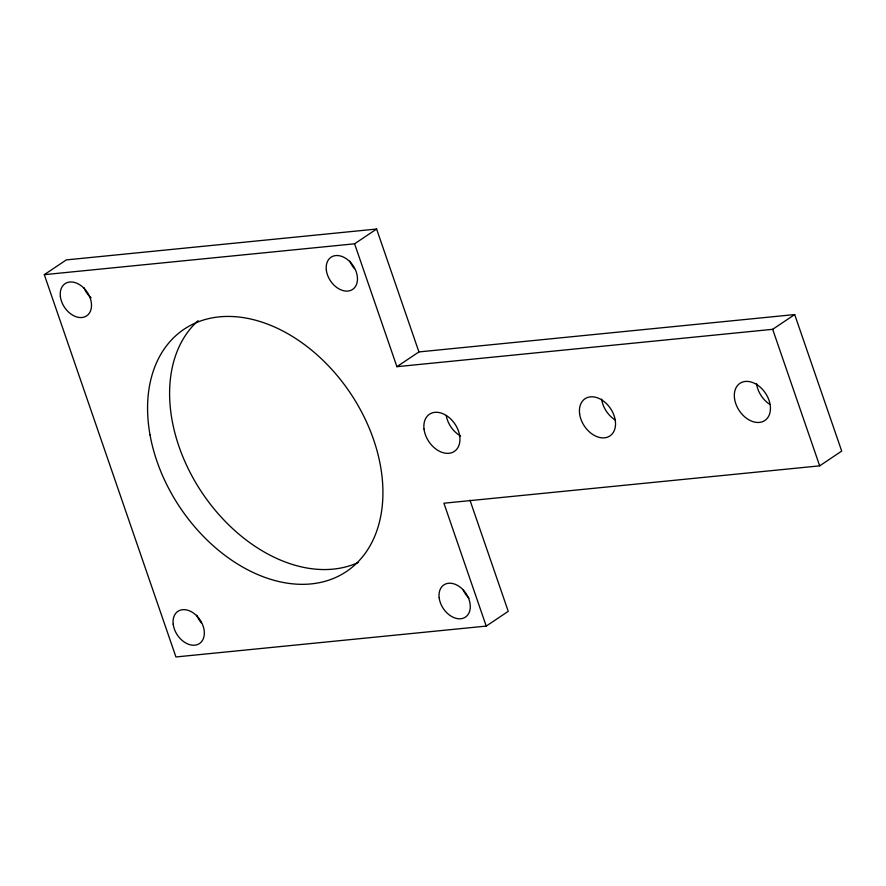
<?xml version="1.0" encoding="UTF-8"?>
<svg xmlns="http://www.w3.org/2000/svg" width="886" height="886" viewBox="0 0 886 886"><rect width="100%" height="100%" fill="white"/><g stroke="black" fill="none" stroke-linecap="round" stroke-linejoin="round"><path stroke-width="1.33" d="M469.979 500.225L508.243 611.34L486.226 626.092L175.937 656.958L44.3 274.66L66.317 259.908L376.605 229.042L418.923 351.93L396.906 366.682L354.588 243.805L376.605 229.042M396.906 366.682L772.67 329.315L794.687 314.563L841.7 451.096L819.683 465.848L443.919 503.215L486.226 626.092M44.3 274.66L354.588 243.805M418.923 351.93L794.687 314.563M772.67 329.315L819.683 465.848M91.081 297.796A19.392 13.644 56.2 0 1 83.904 287.596M354.422 268.668A19.392 13.644 56.2 0 1 349.87 261.149M468.971 598.183A19.392 13.644 56.2 0 1 463.19 589.976M201.288 622.803A19.392 13.644 56.2 0 1 196.736 615.272M358.542 562.333A145.825 102.577 56.2 0 1 201.565 491.974A145.825 102.577 56.2 0 1 198.121 320.677M460.554 436.001A22.371 15.738 56.2 0 1 446.245 415.678M769.868 404.426A22.371 15.738 56.2 0 1 756.511 383.472M615.161 419.964A22.371 15.738 56.2 0 1 601.638 399.099M60.37 296.555A19.392 13.644 56.2 0 0 85.499 316.535A19.392 13.644 56.2 0 0 81.733 286.2A19.392 13.644 56.2 0 0 60.37 296.555M326.336 270.108A19.392 13.644 56.2 0 0 351.465 290.087A19.392 13.644 56.2 0 0 347.7 259.753A19.392 13.644 56.2 0 0 326.336 270.108M439.168 597.784A19.392 13.644 56.2 0 0 464.297 617.763A19.392 13.644 56.2 0 0 460.521 587.429A19.392 13.644 56.2 0 0 439.168 597.784M173.202 624.231A19.392 13.644 56.2 0 0 198.331 644.211A19.392 13.644 56.2 0 0 194.566 613.876A19.392 13.644 56.2 0 0 173.202 624.231M150.033 434.926A145.825 102.577 56.2 0 0 343.635 573.308A145.825 102.577 56.2 0 0 302.126 342.893A145.825 102.577 56.2 0 0 150.033 434.926M734.494 398.224A22.371 15.738 56.2 0 0 763.488 421.293A22.371 15.738 56.2 0 0 759.158 386.285A22.371 15.738 56.2 0 0 734.494 398.224M579.621 413.862A22.371 15.738 56.2 0 0 608.748 436.621A22.371 15.738 56.2 0 0 604.064 401.546A22.371 15.738 56.2 0 0 579.621 413.862M424.029 429.112A22.371 15.738 56.2 0 0 453.023 452.17A22.371 15.738 56.2 0 0 448.67 417.162A22.371 15.738 56.2 0 0 424.029 429.112"/></g></svg>
